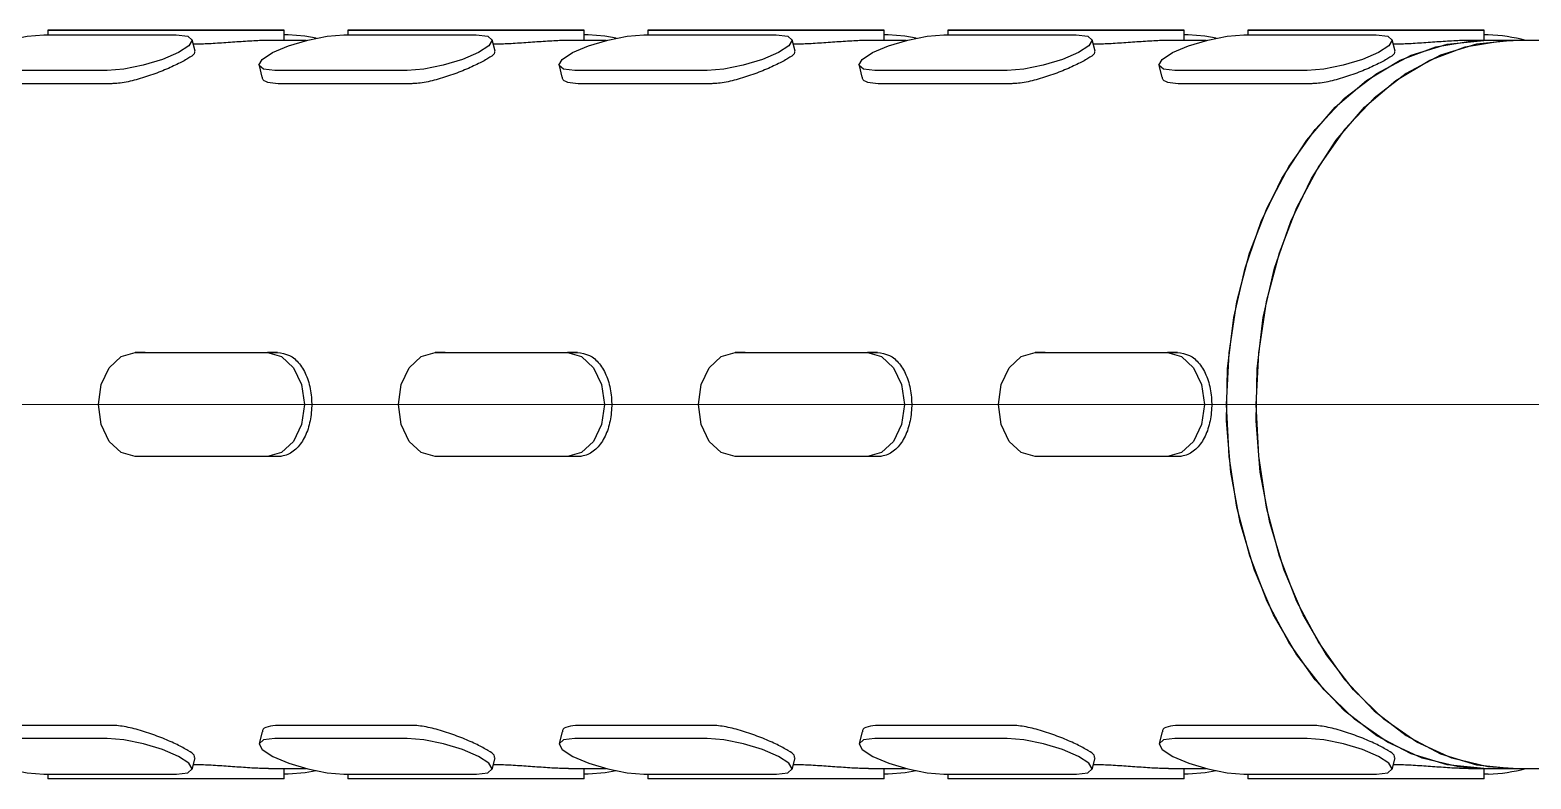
# Model space of a CAD drawing. Extents: x 13 to 1049, y 29 to 427.
# Drawn here: x 189.97 to 204.41, y 215.38 to 222.58 of the extents above; entities that cross this region are included whole.
import ezdxf

# ---------------------------------------------------------------- set-up
doc = ezdxf.new("R2010")
doc.units = 0
doc.header["$LTSCALE"] = 23.1
doc.header["$MEASUREMENT"] = 0
doc.linetypes.add('CENTERX2', pattern=[20.32, 12.7, -2.54, 2.54, -2.54])
doc.layers.get('0').update_dxf_attribs({"linetype": 'CONTINUOUS'})
doc.layers.add('中心线层', color=1, linetype='CENTERX2', lineweight=25)

msp = doc.modelspace()

# ---------------------------------------------------------------- linework, layer by layer
at = {"color": 7, "linetype": 'Continuous', "lineweight": 25}
for p, q in [((190.10598, 222.52901), (191.37877, 222.52901)), ((190.14438, 222.57518), (190.14439, 222.52901)), ((191.56362, 222.57515), (190.29083, 222.57515)), ((190.99793, 222.57533), (192.27073, 222.57533)), ((191.55957, 222.37072), (191.53076, 222.48261)), ((191.56364, 222.43926), (191.54193, 222.43926)), ((192.62922, 222.47524), (192.26671, 222.47524)), ((192.41719, 222.47524), (192.41717, 222.5753)), ((192.45559, 222.52927), (192.41718, 222.52927)), ((192.99097, 222.52901), (194.26377, 222.52901)), ((193.02938, 222.57518), (193.02938, 222.52901)), ((194.44862, 222.57515), (193.17582, 222.57515)), ((193.88293, 222.57533), (195.15572, 222.57533)), ((194.44457, 222.37072), (194.41576, 222.48261)), ((194.44863, 222.43926), (194.42692, 222.43926)), ((195.51421, 222.47524), (195.15171, 222.47524)), ((195.30218, 222.47524), (195.30217, 222.5753)), ((195.34058, 222.52927), (195.30217, 222.52927)), ((195.87597, 222.52901), (197.14876, 222.52901)), ((195.91437, 222.57518), (195.91438, 222.52901)), ((197.33361, 222.57515), (196.06082, 222.57515)), ((196.76793, 222.57533), (198.04072, 222.57533)), ((197.32956, 222.37072), (197.30075, 222.48261)), ((197.33363, 222.43926), (197.31192, 222.43926)), ((198.39921, 222.47524), (198.03671, 222.47524)), ((198.18718, 222.47524), (198.18716, 222.5753)), ((198.22558, 222.52927), (198.18717, 222.52927)), ((198.76096, 222.52901), (200.03376, 222.52901)), ((198.79937, 222.57518), (198.79937, 222.52901)), ((200.21861, 222.57515), (198.94581, 222.57515)), ((199.65292, 222.57533), (200.92571, 222.57533)), ((200.21456, 222.37072), (200.18575, 222.48261)), ((200.21862, 222.43926), (200.19691, 222.43926)), ((201.2842, 222.47524), (200.9217, 222.47524)), ((201.07217, 222.47524), (201.07216, 222.5753)), ((201.11058, 222.52927), (201.07217, 222.52927)), ((201.64596, 222.52901), (202.91875, 222.52901)), ((201.68436, 222.57518), (201.68437, 222.52901)), ((203.1036, 222.57515), (201.83081, 222.57515)), ((202.53792, 222.57533), (203.81071, 222.57533)), ((203.09956, 222.37072), (203.07075, 222.48261)), ((203.10362, 222.43926), (203.08191, 222.43926)), ((203.95257, 222.47524), (203.8067, 222.47524)), ((204.23541, 222.47524), (203.95257, 222.47524)), ((203.95717, 222.47524), (203.95716, 222.5753)), ((203.99557, 222.52927), (203.95716, 222.52927)), ((208.2702, 222.47524), (204.23541, 222.47524)), ((190.71435, 222.18683), (189.44156, 222.18683)), ((192.17456, 222.23324), (192.20337, 222.12135)), ((193.59934, 222.18683), (192.32655, 222.18683)), ((195.05955, 222.23324), (195.08836, 222.12135)), ((196.48434, 222.18683), (195.21155, 222.18683)), ((197.94455, 222.23324), (197.97336, 222.12135)), ((199.36933, 222.18683), (198.09654, 222.18683)), ((200.82954, 222.23324), (200.85836, 222.12135)), ((202.25433, 222.18683), (200.98154, 222.18683)), ((190.74723, 222.05914), (189.47444, 222.05914)), ((193.63223, 222.05914), (192.35943, 222.05914)), ((196.51722, 222.05914), (195.24443, 222.05914)), ((199.40222, 222.05914), (198.12942, 222.05914)), ((202.28721, 222.05914), (201.01442, 222.05914)), ((191.08026, 219.47465), (190.98417, 219.47462)), ((190.98417, 219.47462), (192.25696, 219.47462)), ((191.08026, 219.47465), (192.35306, 219.47465)), ((192.35306, 219.47465), (192.25696, 219.47462)), ((193.96526, 219.47465), (193.86916, 219.47462)), ((193.86916, 219.47462), (195.14196, 219.47462)), ((193.96526, 219.47465), (195.23805, 219.47465)), ((195.23805, 219.47465), (195.14196, 219.47462)), ((196.85025, 219.47465), (196.75416, 219.47462)), ((196.75416, 219.47462), (198.02695, 219.47462)), ((196.85025, 219.47465), (198.12305, 219.47465)), ((198.12305, 219.47465), (198.02695, 219.47462)), ((199.73525, 219.47465), (199.63916, 219.47462)), ((199.63916, 219.47462), (200.91195, 219.47462)), ((199.73525, 219.47465), (201.00804, 219.47465)), ((201.00804, 219.47465), (200.91195, 219.47462)), ((192.25708, 218.47462), (190.98429, 218.47462)), ((192.35318, 218.47465), (192.25708, 218.47462)), ((195.14208, 218.47462), (193.86929, 218.47462)), ((195.23817, 218.47465), (195.14208, 218.47462)), ((198.02707, 218.47462), (196.75428, 218.47462)), ((198.12317, 218.47465), (198.02707, 218.47462)), ((200.91207, 218.47462), (199.63928, 218.47462)), ((201.00816, 218.47465), (200.91207, 218.47462)), ((190.74798, 215.89078), (189.47519, 215.89078)), ((192.20413, 215.82859), (192.17535, 215.71669)), ((193.63297, 215.89078), (192.36018, 215.89078)), ((195.08912, 215.82859), (195.06034, 215.71669)), ((196.51797, 215.89078), (195.24518, 215.89078)), ((197.97412, 215.82859), (197.94534, 215.71669)), ((199.40297, 215.89078), (198.13017, 215.89078)), ((200.85912, 215.82859), (200.83033, 215.71669)), ((202.28796, 215.89078), (201.01517, 215.89078)), ((190.71513, 215.76306), (189.44234, 215.76306)), ((193.60012, 215.76306), (192.32733, 215.76306)), ((196.48512, 215.76306), (195.21233, 215.76306)), ((199.37011, 215.76306), (198.09732, 215.76306)), ((202.25511, 215.76306), (200.98232, 215.76306)), ((191.53162, 215.46758), (191.5604, 215.57947)), ((191.56448, 215.51105), (191.5428, 215.51105)), ((194.41661, 215.46758), (194.44539, 215.57947)), ((194.44947, 215.51105), (194.4278, 215.51105)), ((197.30161, 215.46758), (197.33039, 215.57947)), ((197.33447, 215.51105), (197.31279, 215.51105)), ((200.1866, 215.46758), (200.21539, 215.57947)), ((200.21946, 215.51105), (200.19779, 215.51105)), ((203.0716, 215.46758), (203.10038, 215.57947)), ((203.10446, 215.51105), (203.08278, 215.51105)), ((190.10684, 215.42121), (191.37963, 215.42121)), ((190.14525, 215.42121), (190.14526, 215.37518)), ((191.56449, 215.37515), (190.2917, 215.37515)), ((192.26676, 215.47524), (192.62885, 215.47524)), ((192.41805, 215.3753), (192.41804, 215.47524)), ((192.45645, 215.42147), (192.41804, 215.42147)), ((192.99184, 215.42121), (194.26463, 215.42121)), ((193.03025, 215.42121), (193.03025, 215.37518)), ((194.44949, 215.37515), (193.1767, 215.37515)), ((195.15176, 215.47524), (195.51385, 215.47524)), ((195.30304, 215.3753), (195.30303, 215.47524)), ((195.34145, 215.42147), (195.30304, 215.42147)), ((195.87683, 215.42121), (197.14962, 215.42121)), ((195.91524, 215.42121), (195.91525, 215.37518)), ((197.33449, 215.37515), (196.06169, 215.37515)), ((198.03675, 215.47524), (198.39884, 215.47524)), ((198.18804, 215.3753), (198.18803, 215.47524)), ((198.22644, 215.42147), (198.18803, 215.42147)), ((198.76183, 215.42121), (200.03462, 215.42121)), ((198.80024, 215.42121), (198.80024, 215.37518)), ((200.21948, 215.37515), (198.94669, 215.37515)), ((200.92175, 215.47524), (201.28384, 215.47524)), ((201.07303, 215.3753), (201.07302, 215.47524)), ((201.11144, 215.42147), (201.07303, 215.42147)), ((201.64682, 215.42121), (202.91961, 215.42121)), ((201.68523, 215.42121), (201.68524, 215.37518)), ((203.10448, 215.37515), (201.83168, 215.37515)), ((203.80675, 215.47524), (203.95257, 215.47524)), ((203.95257, 215.47524), (204.23541, 215.47524)), ((203.95803, 215.3753), (203.95802, 215.47524)), ((203.99643, 215.42147), (203.95802, 215.42147)), ((204.23541, 215.47524), (208.61947, 215.47524))]:
    msp.add_line(p, q, dxfattribs=at)
at = {"color": 7, "linetype": 'Continuous', "lineweight": 25, "flags": 128}
for points in [[(189.44156, 222.18683), (189.33154, 222.19985), (189.28886, 222.23694), (189.31999, 222.29245), (189.42021, 222.35792), (189.57426, 222.4234), (189.75867, 222.4789), (189.94539, 222.51599), (190.10598, 222.52901)], [(190.29083, 222.57515), (190.18244, 222.57516), (190.14438, 222.57518), (190.18244, 222.57521), (190.29083, 222.57524), (190.45304, 222.57527), (190.64438, 222.5753), (190.83572, 222.57532), (190.99793, 222.57533)], [(191.37877, 222.52901), (191.48878, 222.51599), (191.53147, 222.4789), (191.50033, 222.4234), (191.40011, 222.35792), (191.24607, 222.29245), (191.06165, 222.23694), (190.87494, 222.19985), (190.71435, 222.18683)], [(192.27073, 222.57533), (192.37911, 222.57532), (192.41717, 222.5753), (192.37911, 222.57527), (192.27073, 222.57524), (192.10852, 222.57521), (191.91717, 222.57518), (191.72583, 222.57516), (191.56362, 222.57515)], [(192.32655, 222.18683), (192.21654, 222.19985), (192.17385, 222.23694), (192.20499, 222.29245), (192.30521, 222.35792), (192.45925, 222.4234), (192.64367, 222.4789), (192.83039, 222.51599), (192.99097, 222.52901)], [(192.72399, 222.49723), (192.61618, 222.51626), (192.45559, 222.52927)], [(193.17582, 222.57515), (193.06744, 222.57516), (193.02938, 222.57518), (193.06744, 222.57521), (193.17582, 222.57524), (193.33804, 222.57527), (193.52938, 222.5753), (193.72072, 222.57532), (193.88293, 222.57533)], [(194.26377, 222.52901), (194.37378, 222.51599), (194.41646, 222.4789), (194.38533, 222.4234), (194.28511, 222.35792), (194.13106, 222.29245), (193.94665, 222.23694), (193.75993, 222.19985), (193.59934, 222.18683)], [(195.15572, 222.57533), (195.26411, 222.57532), (195.30217, 222.5753), (195.26411, 222.57527), (195.15572, 222.57524), (194.99351, 222.57521), (194.80217, 222.57518), (194.61083, 222.57516), (194.44862, 222.57515)], [(195.21155, 222.18683), (195.10154, 222.19985), (195.05885, 222.23694), (195.08999, 222.29245), (195.1902, 222.35792), (195.34425, 222.4234), (195.52867, 222.4789), (195.71538, 222.51599), (195.87597, 222.52901)], [(195.60898, 222.49723), (195.50117, 222.51626), (195.34058, 222.52927)], [(196.06082, 222.57515), (195.95243, 222.57516), (195.91437, 222.57518), (195.95243, 222.57521), (196.06082, 222.57524), (196.22303, 222.57527), (196.41437, 222.5753), (196.60571, 222.57532), (196.76793, 222.57533)], [(197.14876, 222.52901), (197.25877, 222.51599), (197.30146, 222.4789), (197.27032, 222.4234), (197.1701, 222.35792), (197.01606, 222.29245), (196.83164, 222.23694), (196.64493, 222.19985), (196.48434, 222.18683)], [(198.04072, 222.57533), (198.1491, 222.57532), (198.18716, 222.5753), (198.1491, 222.57527), (198.04072, 222.57524), (197.87851, 222.57521), (197.68716, 222.57518), (197.49582, 222.57516), (197.33361, 222.57515)], [(198.09654, 222.18683), (197.98653, 222.19985), (197.94385, 222.23694), (197.97498, 222.29245), (198.0752, 222.35792), (198.22924, 222.4234), (198.41366, 222.4789), (198.60038, 222.51599), (198.76096, 222.52901)], [(198.49398, 222.49723), (198.38617, 222.51626), (198.22558, 222.52927)], [(198.94581, 222.57515), (198.83743, 222.57516), (198.79937, 222.57518), (198.83743, 222.57521), (198.94581, 222.57524), (199.10803, 222.57527), (199.29937, 222.5753), (199.49071, 222.57532), (199.65292, 222.57533)], [(200.03376, 222.52901), (200.14377, 222.51599), (200.18645, 222.4789), (200.15532, 222.4234), (200.0551, 222.35792), (199.90105, 222.29245), (199.71664, 222.23694), (199.52992, 222.19985), (199.36933, 222.18683)], [(200.92571, 222.57533), (201.0341, 222.57532), (201.07216, 222.5753), (201.0341, 222.57527), (200.92571, 222.57524), (200.7635, 222.57521), (200.57216, 222.57518), (200.38082, 222.57516), (200.21861, 222.57515)], [(200.98154, 222.18683), (200.87153, 222.19985), (200.82884, 222.23694), (200.85998, 222.29245), (200.9602, 222.35792), (201.11424, 222.4234), (201.29866, 222.4789), (201.48537, 222.51599), (201.64596, 222.52901)], [(201.37898, 222.49723), (201.27117, 222.51626), (201.11058, 222.52927)], [(203.95257, 215.47524), (203.60078, 215.51078), (203.25572, 215.61685), (202.92485, 215.79128), (202.61491, 216.03053), (202.33219, 216.32972), (202.08246, 216.68277), (201.8708, 217.08249), (201.70152, 217.52074), (201.57806, 217.9886), (201.50295, 218.47654), (201.47769, 218.97464), (201.50282, 219.47275), (201.57782, 219.96073), (201.70117, 220.42865), (201.87034, 220.86698), (202.0819, 221.2668), (202.33155, 221.61997), (202.61419, 221.9193), (202.92408, 222.1587), (203.25491, 222.3333), (203.59994, 222.43953), (203.95214, 222.47524), (203.95257, 222.47524)], [(203.95257, 215.47524), (203.70969, 215.49214), (203.36165, 215.57647), (203.02564, 215.73), (202.7085, 215.94959), (202.41668, 216.23077), (202.15614, 216.56782), (201.93216, 216.95388), (201.74931, 217.38109), (201.61131, 217.84075), (201.52098, 218.32351), (201.48014, 218.81953), (201.48964, 219.31873), (201.54928, 219.81093), (201.65783, 220.28612), (201.81311, 220.73462), (202.01193, 221.14731), (202.25027, 221.51578), (202.52325, 221.83253), (202.82533, 222.09112), (203.15036, 222.28627), (203.49172, 222.41403), (203.84247, 222.47177), (203.95257, 222.47524)], [(201.83081, 222.57515), (201.72242, 222.57516), (201.68436, 222.57518), (201.72242, 222.57521), (201.83081, 222.57524), (201.99302, 222.57527), (202.18436, 222.5753), (202.37571, 222.57532), (202.53792, 222.57533)], [(204.23541, 222.47524), (203.8832, 222.43961), (203.53816, 222.33347), (203.20731, 222.15895), (202.89739, 221.91963), (202.61471, 221.62036), (202.36503, 221.26725), (202.15341, 220.86748), (201.98419, 220.42919), (201.86079, 219.9613), (201.78573, 219.47334), (201.76054, 218.97524)], [(204.23541, 215.47524), (203.99253, 215.49214), (203.64449, 215.57647), (203.30848, 215.73), (202.99134, 215.94959), (202.69953, 216.23077), (202.43898, 216.56782), (202.215, 216.95388), (202.03215, 217.38109), (201.89416, 217.84075), (201.80382, 218.32351), (201.76299, 218.81953), (201.77248, 219.31873), (201.83212, 219.81093), (201.94068, 220.28612), (202.09595, 220.73462), (202.29478, 221.14731), (202.53311, 221.51578), (202.80609, 221.83253), (203.10818, 222.09112), (203.43321, 222.28627), (203.77457, 222.41403), (204.12531, 222.47177), (204.23541, 222.47524)], [(202.91875, 222.52901), (203.02876, 222.51599), (203.07145, 222.4789), (203.04031, 222.4234), (202.94009, 222.35792), (202.78605, 222.29245), (202.60163, 222.23694), (202.41492, 222.19985), (202.25433, 222.18683)], [(203.81071, 222.57533), (203.9191, 222.57532), (203.95716, 222.5753), (203.9191, 222.57527), (203.81071, 222.57524), (203.6485, 222.57521), (203.45716, 222.57518), (203.26581, 222.57516), (203.1036, 222.57515)], [(190.98429, 218.47462), (190.84899, 218.51268), (190.73427, 218.62107), (190.65761, 218.78328), (190.63068, 218.97462), (190.65757, 219.16596), (190.73419, 219.32818), (190.84887, 219.43656), (190.98417, 219.47462)], [(192.25696, 219.47462), (192.39226, 219.43656), (192.50698, 219.32818), (192.58364, 219.16596), (192.61058, 218.97462), (192.58369, 218.78328), (192.50706, 218.62107), (192.39238, 218.51268), (192.25708, 218.47462)], [(193.86929, 218.47462), (193.73398, 218.51268), (193.61927, 218.62107), (193.54261, 218.78328), (193.51567, 218.97462), (193.54256, 219.16596), (193.61918, 219.32818), (193.73387, 219.43656), (193.86916, 219.47462)], [(195.14196, 219.47462), (195.27726, 219.43656), (195.39197, 219.32818), (195.46863, 219.16596), (195.49557, 218.97462), (195.46868, 218.78328), (195.39206, 218.62107), (195.27737, 218.51268), (195.14208, 218.47462)], [(196.75428, 218.47462), (196.61898, 218.51268), (196.50426, 218.62107), (196.4276, 218.78328), (196.40067, 218.97462), (196.42756, 219.16596), (196.50418, 219.32818), (196.61887, 219.43656), (196.75416, 219.47462)], [(198.02695, 219.47462), (198.16226, 219.43656), (198.27697, 219.32818), (198.35363, 219.16596), (198.38057, 218.97462), (198.35368, 218.78328), (198.27706, 218.62107), (198.16237, 218.51268), (198.02707, 218.47462)], [(199.63928, 218.47462), (199.50397, 218.51268), (199.38926, 218.62107), (199.3126, 218.78328), (199.28566, 218.97462), (199.31255, 219.16596), (199.38917, 219.32818), (199.50386, 219.43656), (199.63916, 219.47462)], [(200.91195, 219.47462), (201.04725, 219.43656), (201.16197, 219.32818), (201.23863, 219.16596), (201.26556, 218.97462), (201.23867, 218.78328), (201.16205, 218.62107), (201.04736, 218.51268), (200.91207, 218.47462)], [(201.76054, 218.97524), (201.78573, 218.47714), (201.86079, 217.98918), (201.98419, 217.52129), (202.15341, 217.083), (202.36503, 216.68323), (202.61471, 216.33012), (202.89739, 216.03085), (203.20731, 215.79153), (203.53816, 215.61701), (203.8832, 215.51086), (204.23541, 215.47524)], [(189.44234, 215.76306), (189.33233, 215.75005), (189.28965, 215.713), (189.3208, 215.65755), (189.42103, 215.59213), (189.57509, 215.52672), (189.75953, 215.47127), (189.94625, 215.43422), (190.10684, 215.42121)], [(191.37963, 215.42121), (191.48964, 215.43422), (191.53232, 215.47127), (191.50117, 215.52672), (191.40093, 215.59213), (191.24687, 215.65755), (191.06244, 215.713), (190.87572, 215.75005), (190.71513, 215.76306)], [(192.32733, 215.76306), (192.21732, 215.75005), (192.17465, 215.713), (192.2058, 215.65755), (192.30603, 215.59213), (192.46009, 215.52672), (192.64452, 215.47127), (192.83125, 215.43422), (192.99184, 215.42121)], [(194.26463, 215.42121), (194.37464, 215.43422), (194.41731, 215.47127), (194.38616, 215.52672), (194.28593, 215.59213), (194.13187, 215.65755), (193.94744, 215.713), (193.76071, 215.75005), (193.60012, 215.76306)], [(195.21233, 215.76306), (195.10232, 215.75005), (195.05964, 215.713), (195.09079, 215.65755), (195.19103, 215.59213), (195.34509, 215.52672), (195.52952, 215.47127), (195.71624, 215.43422), (195.87683, 215.42121)], [(197.14962, 215.42121), (197.25963, 215.43422), (197.30231, 215.47127), (197.27116, 215.52672), (197.17092, 215.59213), (197.01686, 215.65755), (196.83243, 215.713), (196.64571, 215.75005), (196.48512, 215.76306)], [(198.09732, 215.76306), (197.98731, 215.75005), (197.94464, 215.713), (197.97579, 215.65755), (198.07602, 215.59213), (198.23008, 215.52672), (198.41451, 215.47127), (198.60124, 215.43422), (198.76183, 215.42121)], [(200.03462, 215.42121), (200.14463, 215.43422), (200.1873, 215.47127), (200.15615, 215.52672), (200.05592, 215.59213), (199.90186, 215.65755), (199.71743, 215.713), (199.5307, 215.75005), (199.37011, 215.76306)], [(200.98232, 215.76306), (200.87231, 215.75005), (200.82963, 215.713), (200.86078, 215.65755), (200.96102, 215.59213), (201.11508, 215.52672), (201.29951, 215.47127), (201.48623, 215.43422), (201.64682, 215.42121)], [(202.91961, 215.42121), (203.02962, 215.43422), (203.0723, 215.47127), (203.04115, 215.52672), (202.94092, 215.59213), (202.78686, 215.65755), (202.60242, 215.713), (202.4157, 215.75005), (202.25511, 215.76306)], [(190.2917, 215.37515), (190.18332, 215.37516), (190.14526, 215.37518)], [(192.41805, 215.3753), (192.37999, 215.37527), (192.2716, 215.37524), (192.10939, 215.37521), (191.91805, 215.37518), (191.72671, 215.37516), (191.56449, 215.37515)], [(192.72344, 215.45325), (192.61704, 215.43449), (192.45645, 215.42147)], [(193.1767, 215.37515), (193.06831, 215.37516), (193.03025, 215.37518)], [(195.30304, 215.3753), (195.26498, 215.37527), (195.1566, 215.37524), (194.99438, 215.37521), (194.80304, 215.37518), (194.6117, 215.37516), (194.44949, 215.37515)], [(195.60843, 215.45325), (195.50203, 215.43449), (195.34145, 215.42147)], [(196.06169, 215.37515), (195.95331, 215.37516), (195.91525, 215.37518)], [(198.18804, 215.3753), (198.14998, 215.37527), (198.04159, 215.37524), (197.87938, 215.37521), (197.68804, 215.37518), (197.4967, 215.37516), (197.33449, 215.37515)], [(198.49343, 215.45325), (198.38703, 215.43449), (198.22644, 215.42147)], [(198.94669, 215.37515), (198.8383, 215.37516), (198.80024, 215.37518)], [(201.07303, 215.3753), (201.03497, 215.37527), (200.92659, 215.37524), (200.76438, 215.37521), (200.57303, 215.37518), (200.38169, 215.37516), (200.21948, 215.37515)], [(201.37842, 215.45325), (201.27203, 215.43449), (201.11144, 215.42147)], [(201.83168, 215.37515), (201.7233, 215.37516), (201.68524, 215.37518)], [(203.95803, 215.3753), (203.91997, 215.37527), (203.81158, 215.37524), (203.64937, 215.37521), (203.45803, 215.37518), (203.26669, 215.37516), (203.10448, 215.37515)]]:
    msp.add_lwpolyline(points, dxfattribs=at)
at = {"color": 7, "linetype": 'Continuous', "lineweight": 25}
for centre, radius, start, end in [((203.93605, 220.8832), 1.64715, 75.137042, 87.929008), ((203.93702, 217.06489), 1.6445, 272.070359, 284.839161)]:
    msp.add_arc(centre, radius, start, end, dxfattribs=at)
for points, knots in [([(192.26671, 222.47435), (192.25473, 222.4746), (192.20725, 222.47557), (192.08523, 222.4691), (191.92, 222.45755), (191.75134, 222.44533), (191.63286, 222.43974), (191.57769, 222.43935), (191.56364, 222.43926)], [0, 0, 0, 0, 0.0716255, 0.28382076, 0.49676622, 0.71160549, 0.92656522, 1, 1, 1, 1]), ([(195.15171, 222.47435), (195.13972, 222.4746), (195.09225, 222.47557), (194.97022, 222.4691), (194.805, 222.45755), (194.63633, 222.44533), (194.51785, 222.43974), (194.46268, 222.43935), (194.44863, 222.43926)], [0, 0, 0, 0, 0.0716255, 0.28382076, 0.49676622, 0.71160549, 0.92656522, 1, 1, 1, 1]), ([(198.0367, 222.47435), (198.02472, 222.4746), (197.97724, 222.47557), (197.85522, 222.4691), (197.68999, 222.45755), (197.52133, 222.44533), (197.40285, 222.43974), (197.34768, 222.43935), (197.33363, 222.43926)], [0, 0, 0, 0, 0.0716255, 0.28382076, 0.49676622, 0.71160549, 0.92656522, 1, 1, 1, 1]), ([(200.9217, 222.47435), (200.90971, 222.4746), (200.86224, 222.47557), (200.74022, 222.4691), (200.57499, 222.45755), (200.40633, 222.44533), (200.28784, 222.43974), (200.23267, 222.43935), (200.21862, 222.43926)], [0, 0, 0, 0, 0.0716255, 0.28382076, 0.49676622, 0.71160549, 0.92656522, 1, 1, 1, 1]), ([(203.80669, 222.47435), (203.79471, 222.4746), (203.74723, 222.47557), (203.62521, 222.4691), (203.45998, 222.45755), (203.29132, 222.44533), (203.17284, 222.43974), (203.11767, 222.43935), (203.10362, 222.43926)], [0, 0, 0, 0, 0.0716255, 0.28382076, 0.49676622, 0.71160549, 0.92656522, 1, 1, 1, 1]), ([(191.55443, 222.36951), (191.5553, 222.36225), (191.55734, 222.34527), (191.49688, 222.30231), (191.39159, 222.24569), (191.25125, 222.18341), (191.0927, 222.12459), (190.93178, 222.07933), (190.81618, 222.06073), (190.76122, 222.05946), (190.74723, 222.05914)], [0, 0, 0, 0, 0.10597374, 0.24772927, 0.38851115, 0.52827699, 0.66853695, 0.8100443, 0.951631, 1, 1, 1, 1]), ([(194.43943, 222.36951), (194.4403, 222.36225), (194.44233, 222.34527), (194.38188, 222.30231), (194.27659, 222.24569), (194.13625, 222.18341), (193.9777, 222.12459), (193.81678, 222.07933), (193.70118, 222.06073), (193.64622, 222.05946), (193.63223, 222.05914)], [0, 0, 0, 0, 0.10597374, 0.24772927, 0.38851115, 0.52827699, 0.66853695, 0.8100443, 0.951631, 1, 1, 1, 1]), ([(197.32442, 222.36951), (197.32529, 222.36225), (197.32733, 222.34527), (197.26687, 222.30231), (197.16158, 222.24569), (197.02124, 222.18341), (196.8627, 222.12459), (196.70177, 222.07933), (196.58617, 222.06073), (196.53122, 222.05946), (196.51722, 222.05914)], [0, 0, 0, 0, 0.10597374, 0.24772927, 0.38851115, 0.52827699, 0.66853695, 0.8100443, 0.951631, 1, 1, 1, 1]), ([(200.20942, 222.36951), (200.21029, 222.36225), (200.21233, 222.34527), (200.15187, 222.30231), (200.04658, 222.24569), (199.90624, 222.18341), (199.74769, 222.12459), (199.58677, 222.07933), (199.47117, 222.06073), (199.41621, 222.05946), (199.40222, 222.05914)], [0, 0, 0, 0, 0.10597374, 0.24772927, 0.38851115, 0.52827699, 0.66853695, 0.8100443, 0.951631, 1, 1, 1, 1]), ([(203.09442, 222.36951), (203.09529, 222.36225), (203.09732, 222.34527), (203.03687, 222.30231), (202.93157, 222.24569), (202.79124, 222.18341), (202.63269, 222.12459), (202.47176, 222.07933), (202.35617, 222.06073), (202.30121, 222.05946), (202.28721, 222.05914)], [0, 0, 0, 0, 0.105973743, 0.24772927, 0.388511151, 0.528276987, 0.668536952, 0.810044302, 0.951631, 1, 1, 1, 1]), ([(192.35943, 222.05914), (192.32416, 222.06196), (192.25363, 222.0676), (192.20585, 222.09526), (192.20806, 222.11801), (192.20851, 222.12257)], [0, 0, 0, 0, 0.44434114, 0.88857189, 1, 1, 1, 1]), ([(195.24443, 222.05914), (195.20916, 222.06196), (195.13863, 222.0676), (195.09084, 222.09526), (195.09306, 222.11801), (195.0935, 222.12257)], [0, 0, 0, 0, 0.44434114, 0.88857189, 1, 1, 1, 1]), ([(198.12942, 222.05914), (198.09415, 222.06196), (198.02362, 222.0676), (197.97584, 222.09526), (197.97806, 222.11801), (197.9785, 222.12257)], [0, 0, 0, 0, 0.44434114, 0.88857189, 1, 1, 1, 1]), ([(201.01442, 222.05914), (200.97915, 222.06196), (200.90862, 222.0676), (200.86083, 222.09526), (200.86305, 222.11801), (200.8635, 222.12257)], [0, 0, 0, 0, 0.44434114, 0.888571893, 1, 1, 1, 1]), ([(192.35306, 219.47465), (192.39201, 219.46917), (192.46991, 219.45824), (192.56732, 219.37303), (192.63909, 219.24709), (192.67924, 219.08895), (192.68514, 218.91852), (192.65687, 218.75513), (192.59624, 218.616), (192.50681, 218.51692), (192.41968, 218.47799), (192.36667, 218.47532), (192.35318, 218.47465)], [0, 0, 0, 0, 0.10662288, 0.21321926, 0.32050182, 0.42824208, 0.53524233, 0.64147034, 0.74807391, 0.85562555, 0.96323749, 1, 1, 1, 1]), ([(195.23805, 219.47465), (195.27701, 219.46917), (195.35491, 219.45824), (195.45231, 219.37303), (195.52409, 219.24709), (195.56423, 219.08895), (195.57014, 218.91852), (195.54186, 218.75513), (195.48124, 218.616), (195.3918, 218.51692), (195.30468, 218.47799), (195.25167, 218.47532), (195.23817, 218.47465)], [0, 0, 0, 0, 0.10662288, 0.21321926, 0.32050182, 0.42824208, 0.53524233, 0.64147034, 0.74807391, 0.85562555, 0.96323749, 1, 1, 1, 1]), ([(198.12305, 219.47465), (198.162, 219.46917), (198.23991, 219.45824), (198.33731, 219.37303), (198.40908, 219.24709), (198.44923, 219.08895), (198.45513, 218.91852), (198.42686, 218.75513), (198.36623, 218.616), (198.2768, 218.51692), (198.18967, 218.47799), (198.13667, 218.47532), (198.12317, 218.47465)], [0, 0, 0, 0, 0.10662288, 0.21321926, 0.32050182, 0.42824208, 0.53524233, 0.64147034, 0.74807391, 0.85562555, 0.96323749, 1, 1, 1, 1]), ([(201.00804, 219.47465), (201.047, 219.46917), (201.1249, 219.45824), (201.22231, 219.37303), (201.29408, 219.24709), (201.33422, 219.08895), (201.34013, 218.91852), (201.31185, 218.75513), (201.25123, 218.616), (201.16179, 218.51692), (201.07467, 218.47799), (201.02166, 218.47532), (201.00816, 218.47465)], [0, 0, 0, 0, 0.10662288, 0.21321926, 0.32050182, 0.42824208, 0.53524233, 0.64147034, 0.74807391, 0.85562555, 0.96323749, 1, 1, 1, 1]), ([(191.55526, 215.58068), (191.55612, 215.58793), (191.55815, 215.60488), (191.49769, 215.64779), (191.39238, 215.70436), (191.25203, 215.76659), (191.09347, 215.82537), (190.93253, 215.8706), (190.81693, 215.88918), (190.76197, 215.89045), (190.74798, 215.89078)], [0, 0, 0, 0, 0.10595035, 0.24770958, 0.38849515, 0.52826464, 0.66852828, 0.81003933, 0.95162973, 1, 1, 1, 1]), ([(192.36018, 215.89078), (192.32491, 215.88796), (192.25438, 215.88232), (192.2066, 215.85467), (192.20883, 215.83194), (192.20927, 215.82738)], [0, 0, 0, 0, 0.44430431, 0.88849825, 1, 1, 1, 1]), ([(194.44025, 215.58068), (194.44112, 215.58793), (194.44315, 215.60488), (194.38269, 215.64779), (194.27738, 215.70436), (194.13703, 215.76659), (193.97846, 215.82537), (193.81753, 215.8706), (193.70193, 215.88918), (193.64697, 215.89045), (193.63297, 215.89078)], [0, 0, 0, 0, 0.10595035, 0.24770958, 0.38849515, 0.52826464, 0.66852828, 0.81003933, 0.95162973, 1, 1, 1, 1]), ([(195.24518, 215.89078), (195.20991, 215.88796), (195.13938, 215.88232), (195.0916, 215.85467), (195.09382, 215.83194), (195.09427, 215.82738)], [0, 0, 0, 0, 0.44430431, 0.88849825, 1, 1, 1, 1]), ([(197.32525, 215.58068), (197.32611, 215.58793), (197.32815, 215.60488), (197.26768, 215.64779), (197.16238, 215.70436), (197.02202, 215.76659), (196.86346, 215.82537), (196.70252, 215.8706), (196.58692, 215.88918), (196.53196, 215.89045), (196.51797, 215.89078)], [0, 0, 0, 0, 0.10595035, 0.24770958, 0.38849515, 0.52826464, 0.66852828, 0.81003933, 0.95162973, 1, 1, 1, 1]), ([(198.13017, 215.89078), (198.0949, 215.88796), (198.02437, 215.88232), (197.97659, 215.85467), (197.97882, 215.83194), (197.97926, 215.82738)], [0, 0, 0, 0, 0.44430431, 0.88849825, 1, 1, 1, 1]), ([(200.21024, 215.58068), (200.21111, 215.58793), (200.21314, 215.60488), (200.15268, 215.64779), (200.04737, 215.70436), (199.90702, 215.76659), (199.74846, 215.82537), (199.58752, 215.8706), (199.47192, 215.88918), (199.41696, 215.89045), (199.40297, 215.89078)], [0, 0, 0, 0, 0.10595035, 0.24770958, 0.38849515, 0.52826464, 0.66852828, 0.81003933, 0.95162973, 1, 1, 1, 1]), ([(201.01517, 215.89078), (200.9799, 215.88796), (200.90937, 215.88232), (200.86159, 215.85467), (200.86381, 215.83194), (200.86426, 215.82738)], [0, 0, 0, 0, 0.444304314, 0.888498251, 1, 1, 1, 1]), ([(203.09524, 215.58068), (203.09611, 215.58793), (203.09814, 215.60488), (203.03767, 215.64779), (202.93237, 215.70436), (202.79201, 215.76659), (202.63345, 215.82537), (202.47252, 215.8706), (202.35691, 215.88918), (202.30196, 215.89045), (202.28796, 215.89078)], [0, 0, 0, 0, 0.10595035, 0.24770958, 0.38849515, 0.52826464, 0.66852828, 0.81003933, 0.95162973, 1, 1, 1, 1]), ([(192.26676, 215.47612), (192.25503, 215.47587), (192.20778, 215.47488), (192.08606, 215.48131), (191.92085, 215.49281), (191.75218, 215.50499), (191.6337, 215.51057), (191.57853, 215.51095), (191.56448, 215.51105)], [0, 0, 0, 0, 0.07019808, 0.2827196, 0.49599248, 0.71116207, 0.92645231, 1, 1, 1, 1]), ([(195.15175, 215.47612), (195.14002, 215.47587), (195.09277, 215.47488), (194.97105, 215.48131), (194.80585, 215.49281), (194.63717, 215.50499), (194.51869, 215.51057), (194.46352, 215.51095), (194.44947, 215.51105)], [0, 0, 0, 0, 0.07019808, 0.2827196, 0.49599248, 0.71116207, 0.92645231, 1, 1, 1, 1]), ([(198.03675, 215.47612), (198.02502, 215.47587), (197.97777, 215.47488), (197.85605, 215.48131), (197.69084, 215.49281), (197.52217, 215.50499), (197.40369, 215.51057), (197.34852, 215.51095), (197.33447, 215.51105)], [0, 0, 0, 0, 0.07019808, 0.2827196, 0.49599248, 0.71116207, 0.92645231, 1, 1, 1, 1]), ([(200.92174, 215.47612), (200.91001, 215.47587), (200.86276, 215.47488), (200.74104, 215.48131), (200.57584, 215.49281), (200.40717, 215.50499), (200.28869, 215.51057), (200.23351, 215.51095), (200.21946, 215.51105)], [0, 0, 0, 0, 0.07019808, 0.2827196, 0.49599248, 0.71116207, 0.92645231, 1, 1, 1, 1]), ([(203.80674, 215.47612), (203.79501, 215.47587), (203.74776, 215.47488), (203.62604, 215.48131), (203.46083, 215.49281), (203.29216, 215.50499), (203.17368, 215.51057), (203.11851, 215.51095), (203.10446, 215.51105)], [0, 0, 0, 0, 0.07019808, 0.2827196, 0.49599248, 0.71116207, 0.92645231, 1, 1, 1, 1])]:
    msp.add_open_spline(points, degree=3, knots=knots, dxfattribs=at)
at = {"layer": '中心线层', "linetype": 'CENTERX2', "lineweight": 18}
for p, q in [((62.00829, 218.97524), (208.37611, 218.97524)), ((207.30353, 218.97524), (202.23541, 218.97524))]:
    msp.add_line(p, q, dxfattribs=at)

doc.saveas('drawing.dxf')
